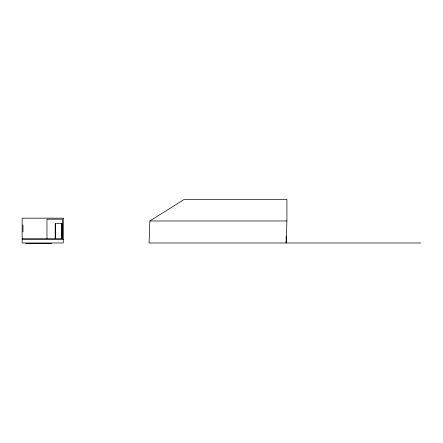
<?xml version="1.0" encoding="UTF-8"?>
<svg xmlns="http://www.w3.org/2000/svg" width="443" height="443" viewBox="0 0 443 443"><rect width="100%" height="100%" fill="white"/><g stroke="black" fill="none" stroke-linecap="round" stroke-linejoin="round"><path stroke-width="0.66" d="M286.161 236.113L286.161 242.986L286.914 220.985L286.914 199.466L184.105 199.466L149.834 220.985L149.081 242.986L420.85 242.986M149.834 220.985L286.914 220.985M22.15 238.738L62.452 238.738L62.452 219.202L46.964 219.202L46.964 238.738M22.15 239.558L63.271 239.558M25.716 243.534L51.582 243.534M62.042 238.738L62.042 223.66L55.187 223.66L55.187 238.738M61.627 223.244L61.627 238.738M55.596 223.66L55.596 238.738M22.975 224.922L22.975 231.883M63.271 218.177L22.15 218.177L22.15 242.986L63.271 242.986L63.271 218.177"/></g></svg>
